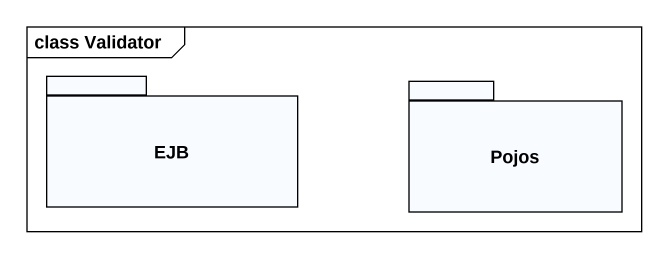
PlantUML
@startuml
mainframe class Validator
package EJB {
}
package Pojos {
}
@enduml
